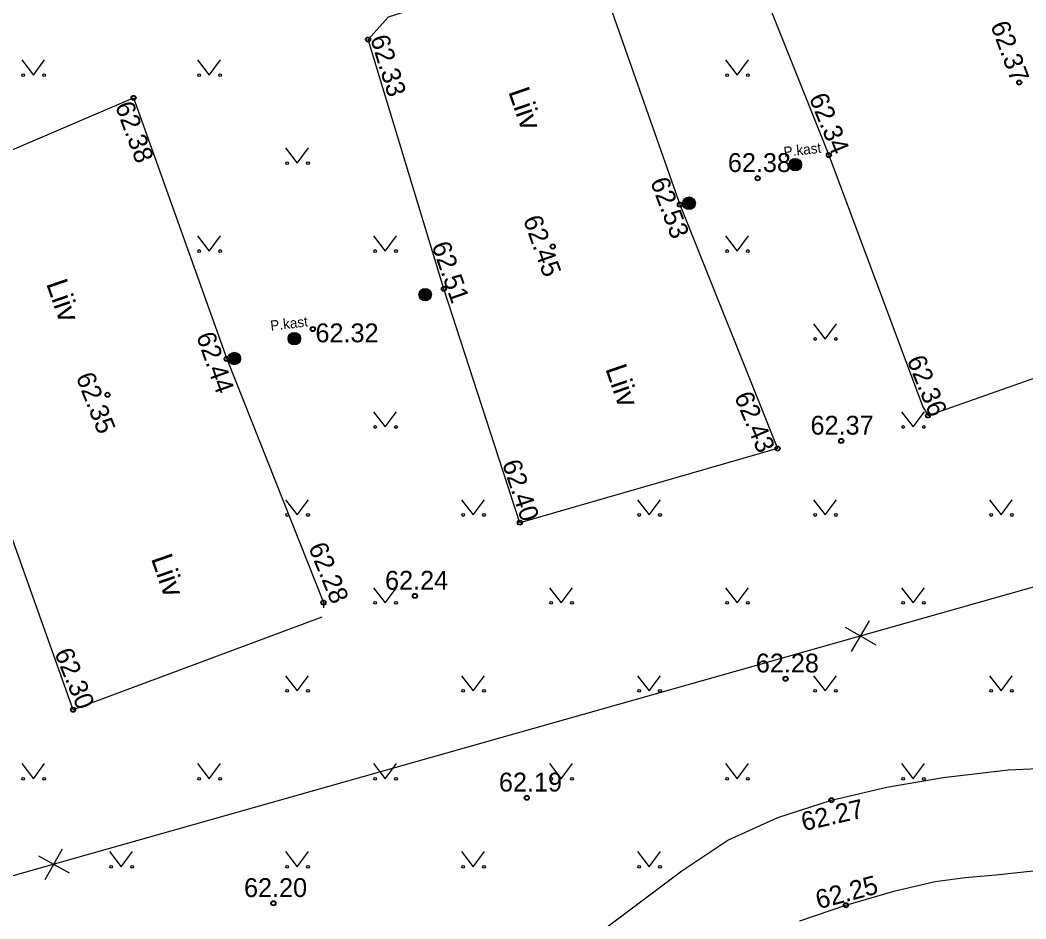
# Model space of a CAD drawing. Extents: x 635055 to 635588, y 6468300 to 6468776.
# Drawn here: x 635401.96 to 635441.97, y 6468553.45 to 6468589.21 of the extents above; entities that cross this region are included whole.
import ezdxf

# ---------------------------------------------------------------- set-up
doc = ezdxf.new("R2010")
doc.units = 0
for name, color, linetype in [('HALJASTUS', 7, 'Continuous'), ('KORGUS-EH2000', 7, 'Continuous'), ('MOOTMPUNKT', 7, 'Continuous'), ('RAJATIS', 7, 'Continuous'), ('TEE', 7, 'Continuous'), ('VTRASS', 7, 'Continuous')]:
    doc.layers.add(name, color=color, linetype=linetype)

msp = doc.modelspace()

# ---------------------------------------------------------------- linework, layer by layer
at = {"layer": 'HALJASTUS'}
for p, q in [((635402.025, 6468587.63), (635402.489, 6468587.024)), ((635402.489, 6468587.024), (635402.934, 6468587.63)), ((635409.025, 6468587.63), (635409.489, 6468587.024)), ((635409.489, 6468587.024), (635409.934, 6468587.63)), ((635430.025, 6468587.63), (635430.489, 6468587.024)), ((635430.489, 6468587.024), (635430.934, 6468587.63)), ((635412.525, 6468584.13), (635412.989, 6468583.524)), ((635412.989, 6468583.524), (635413.434, 6468584.13)), ((635409.025, 6468580.63), (635409.489, 6468580.024)), ((635409.489, 6468580.024), (635409.934, 6468580.63)), ((635416.025, 6468580.63), (635416.489, 6468580.024)), ((635416.489, 6468580.024), (635416.934, 6468580.63)), ((635430.025, 6468580.63), (635430.489, 6468580.024)), ((635430.489, 6468580.024), (635430.934, 6468580.63)), ((635433.525, 6468577.13), (635433.989, 6468576.524)), ((635433.989, 6468576.524), (635434.434, 6468577.13)), ((635416.025, 6468573.63), (635416.489, 6468573.024)), ((635416.489, 6468573.024), (635416.934, 6468573.63)), ((635437.025, 6468573.63), (635437.489, 6468573.024)), ((635437.489, 6468573.024), (635437.934, 6468573.63)), ((635412.525, 6468570.13), (635412.989, 6468569.524)), ((635412.989, 6468569.524), (635413.434, 6468570.13)), ((635419.525, 6468570.13), (635419.989, 6468569.524)), ((635419.989, 6468569.524), (635420.434, 6468570.13)), ((635426.525, 6468570.13), (635426.989, 6468569.524)), ((635426.989, 6468569.524), (635427.434, 6468570.13)), ((635433.525, 6468570.13), (635433.989, 6468569.524)), ((635433.989, 6468569.524), (635434.434, 6468570.13)), ((635440.525, 6468570.13), (635440.989, 6468569.524)), ((635440.989, 6468569.524), (635441.434, 6468570.13)), ((635416.025, 6468566.63), (635416.489, 6468566.024)), ((635416.489, 6468566.024), (635416.934, 6468566.63)), ((635423.025, 6468566.63), (635423.489, 6468566.024)), ((635423.489, 6468566.024), (635423.934, 6468566.63)), ((635430.025, 6468566.63), (635430.489, 6468566.024)), ((635430.489, 6468566.024), (635430.934, 6468566.63)), ((635437.025, 6468566.63), (635437.489, 6468566.024)), ((635437.489, 6468566.024), (635437.934, 6468566.63)), ((635412.525, 6468563.13), (635412.989, 6468562.524)), ((635412.989, 6468562.524), (635413.434, 6468563.13)), ((635419.525, 6468563.13), (635419.989, 6468562.524)), ((635419.989, 6468562.524), (635420.434, 6468563.13)), ((635426.525, 6468563.13), (635426.989, 6468562.524)), ((635426.989, 6468562.524), (635427.434, 6468563.13)), ((635433.525, 6468563.13), (635433.989, 6468562.524)), ((635433.989, 6468562.524), (635434.434, 6468563.13)), ((635440.525, 6468563.13), (635440.989, 6468562.524)), ((635440.989, 6468562.524), (635441.434, 6468563.13)), ((635402.025, 6468559.63), (635402.489, 6468559.024)), ((635402.489, 6468559.024), (635402.934, 6468559.63)), ((635409.025, 6468559.63), (635409.489, 6468559.024)), ((635409.489, 6468559.024), (635409.934, 6468559.63)), ((635416.025, 6468559.63), (635416.489, 6468559.024)), ((635416.489, 6468559.024), (635416.934, 6468559.63)), ((635423.025, 6468559.63), (635423.489, 6468559.024)), ((635423.489, 6468559.024), (635423.934, 6468559.63)), ((635430.025, 6468559.63), (635430.489, 6468559.024)), ((635430.489, 6468559.024), (635430.934, 6468559.63)), ((635437.025, 6468559.63), (635437.489, 6468559.024)), ((635437.489, 6468559.024), (635437.934, 6468559.63)), ((635405.525, 6468556.13), (635405.989, 6468555.524)), ((635405.989, 6468555.524), (635406.434, 6468556.13)), ((635412.525, 6468556.13), (635412.989, 6468555.524)), ((635412.989, 6468555.524), (635413.434, 6468556.13)), ((635419.525, 6468556.13), (635419.989, 6468555.524)), ((635419.989, 6468555.524), (635420.434, 6468556.13)), ((635426.525, 6468556.13), (635426.989, 6468555.524)), ((635426.989, 6468555.524), (635427.434, 6468556.13))]:
    msp.add_line(p, q, dxfattribs=at)
for centre in [(635402.088, 6468587.024), (635402.917, 6468587.024), (635409.088, 6468587.024), (635409.917, 6468587.024), (635430.088, 6468587.024), (635430.917, 6468587.024), (635412.588, 6468583.524), (635413.417, 6468583.524), (635409.088, 6468580.024), (635409.917, 6468580.024), (635416.088, 6468580.024), (635416.917, 6468580.024), (635430.088, 6468580.024), (635430.917, 6468580.024), (635433.588, 6468576.524), (635434.417, 6468576.524), (635416.088, 6468573.024), (635416.917, 6468573.024), (635437.088, 6468573.024), (635437.917, 6468573.024), (635412.588, 6468569.524), (635413.417, 6468569.524), (635419.588, 6468569.524), (635420.417, 6468569.524), (635426.588, 6468569.524), (635427.417, 6468569.524), (635433.588, 6468569.524), (635434.417, 6468569.524), (635440.588, 6468569.524), (635441.417, 6468569.524), (635416.088, 6468566.024), (635416.917, 6468566.024), (635423.088, 6468566.024), (635423.917, 6468566.024), (635430.088, 6468566.024), (635430.917, 6468566.024), (635437.088, 6468566.024), (635437.917, 6468566.024), (635412.588, 6468562.524), (635413.417, 6468562.524), (635419.588, 6468562.524), (635420.417, 6468562.524), (635426.588, 6468562.524), (635427.417, 6468562.524), (635433.588, 6468562.524), (635434.417, 6468562.524), (635440.588, 6468562.524), (635441.417, 6468562.524), (635402.088, 6468559.024), (635402.917, 6468559.024), (635409.088, 6468559.024), (635409.917, 6468559.024), (635416.088, 6468559.024), (635416.917, 6468559.024), (635423.088, 6468559.024), (635423.917, 6468559.024), (635430.088, 6468559.024), (635430.917, 6468559.024), (635437.088, 6468559.024), (635437.917, 6468559.024), (635405.588, 6468555.524), (635406.417, 6468555.524), (635412.588, 6468555.524), (635413.417, 6468555.524), (635419.588, 6468555.524), (635420.417, 6468555.524), (635426.588, 6468555.524), (635427.417, 6468555.524)]:
    msp.add_circle(centre, 0.055, dxfattribs=at)
at = {"layer": 'KORGUS-EH2000'}
for centre in [(635415.804, 6468588.439), (635441.708, 6468586.729), (635406.475, 6468586.118), (635434.136, 6468583.842), (635431.303, 6468582.919), (635428.209, 6468581.87), (635423.15, 6468580.203), (635418.821, 6468578.522), (635413.606, 6468576.921), (635410.18, 6468575.731), (635405.441, 6468574.305), (635438.08, 6468573.477), (635434.626, 6468572.47), (635432.097, 6468572.17), (635421.845, 6468569.217), (635417.669, 6468566.301), (635414.028, 6468566.038), (635432.414, 6468563.007), (635404.069, 6468561.776), (635422.12, 6468558.271), (635434.238, 6468558.176), (635412.038, 6468554.074), (635434.816, 6468553.999)]:
    msp.add_circle(centre, 0.1, dxfattribs=at)
at = {"layer": 'MOOTMPUNKT'}
for centre in [(635415.804, 6468588.439), (635441.708, 6468586.729), (635406.475, 6468586.118), (635434.136, 6468583.842), (635431.303, 6468582.919), (635428.209, 6468581.87), (635423.15, 6468580.203), (635418.821, 6468578.522), (635413.606, 6468576.921), (635410.18, 6468575.731), (635405.441, 6468574.305), (635438.08, 6468573.477), (635434.626, 6468572.47), (635432.097, 6468572.17), (635421.845, 6468569.217), (635417.669, 6468566.301), (635414.028, 6468566.038), (635432.414, 6468563.007), (635404.069, 6468561.776), (635422.12, 6468558.271), (635434.238, 6468558.176), (635412.038, 6468554.074), (635434.816, 6468553.999)]:
    msp.add_circle(centre, 0.075, dxfattribs=at)
at = {"layer": 'RAJATIS'}
for centre, radius in [((635432.801, 6468583.461), 0.25), ((635432.801, 6468583.461), 0.225), ((635432.801, 6468583.461), 0.2), ((635432.801, 6468583.461), 0.175), ((635432.801, 6468583.461), 0.15), ((635432.801, 6468583.461), 0.125), ((635432.801, 6468583.461), 0.1), ((635432.801, 6468583.461), 0.075), ((635432.801, 6468583.461), 0.05), ((635432.801, 6468583.461), 0.025), ((635428.574, 6468581.925), 0.25), ((635428.574, 6468581.925), 0.225), ((635428.574, 6468581.925), 0.2), ((635428.574, 6468581.925), 0.175), ((635428.574, 6468581.925), 0.15), ((635428.574, 6468581.925), 0.125), ((635428.574, 6468581.925), 0.1), ((635428.574, 6468581.925), 0.075), ((635428.574, 6468581.925), 0.05), ((635428.574, 6468581.925), 0.025), ((635418.075, 6468578.289), 0.25), ((635418.075, 6468578.289), 0.225), ((635418.075, 6468578.289), 0.2), ((635418.075, 6468578.289), 0.175), ((635418.075, 6468578.289), 0.15), ((635418.075, 6468578.289), 0.125), ((635418.075, 6468578.289), 0.1), ((635418.075, 6468578.289), 0.075), ((635418.075, 6468578.289), 0.05), ((635418.075, 6468578.289), 0.025), ((635412.873, 6468576.539), 0.25), ((635412.873, 6468576.539), 0.225), ((635412.873, 6468576.539), 0.2), ((635412.873, 6468576.539), 0.175), ((635412.873, 6468576.539), 0.15), ((635412.873, 6468576.539), 0.125), ((635412.873, 6468576.539), 0.1), ((635412.873, 6468576.539), 0.075), ((635412.873, 6468576.539), 0.05), ((635412.873, 6468576.539), 0.025), ((635410.482, 6468575.75), 0.25), ((635410.482, 6468575.75), 0.225), ((635410.482, 6468575.75), 0.2), ((635410.482, 6468575.75), 0.175), ((635410.482, 6468575.75), 0.15), ((635410.482, 6468575.75), 0.125), ((635410.482, 6468575.75), 0.1), ((635410.482, 6468575.75), 0.075), ((635410.482, 6468575.75), 0.05), ((635410.482, 6468575.75), 0.025)]:
    msp.add_circle(centre, radius, dxfattribs=at)
at = {"layer": 'TEE'}
for points in [[(635438.08, 6468573.477), (635453.578, 6468578.94), (635449.903, 6468589.348), (635444.199, 6468605.122), (635434.718, 6468601.773), (635431.539, 6468600.589), (635428.107, 6468598.948), (635434.136, 6468583.842), (635437.879, 6468573.826), (635438.08, 6468573.477)], [(635432.097, 6468572.17), (635421.845, 6468569.217), (635418.821, 6468578.522), (635415.804, 6468588.439), (635416.619, 6468589.341), (635424.679, 6468591.912), (635428.209, 6468581.87), (635432.097, 6468572.17)], [(635413.961, 6468565.457), (635404.069, 6468561.776), (635400.329, 6468572.243), (635396.595, 6468581.893), (635406.475, 6468586.118), (635410.18, 6468575.731), (635414.028, 6468566.038), (635414.034, 6468565.834)], [(635425.208, 6468553.057), (635428.283, 6468555.362), (635430.122, 6468556.585), (635432.107, 6468557.483), (635434.238, 6468558.176), (635436.441, 6468558.69), (635438.686, 6468559.081), (635441.27, 6468559.384), (635443.686, 6468559.489)], [(635432.984, 6468553.379), (635434.816, 6468553.999), (635436.772, 6468554.565), (635438.369, 6468554.943), (635439.556, 6468555.097), (635440.778, 6468555.21), (635442.258, 6468555.371)]]:
    msp.add_lwpolyline(points, dxfattribs=at)
at = {"layer": 'VTRASS'}
for p, q in [((635435.042, 6468564.098), (635435.747, 6468565.308)), ((635434.789, 6468565.056), (635435.999, 6468564.351)), ((635402.694, 6468555.967), (635403.916, 6468555.285)), ((635402.964, 6468555.015), (635403.646, 6468556.238))]:
    msp.add_line(p, q, dxfattribs=at)
msp.add_lwpolyline([(635456.894, 6468570.784), (635395.245, 6468553.346), (635379.41, 6468548.867)], dxfattribs=at)

# ---------------------------------------------------------------- texts
at = {"layer": 'KORGUS-EH2000'}
for s, rotation, p in [('62.37', 290.2336, (635440.554, 6468589.014)), ('62.33', 287.1771, (635415.882, 6468588.497)), ('62.38', 290.2397, (635405.729, 6468585.812)), ('62.34', 292.207, (635433.332, 6468586.127)), ('62.53', 290.5737, (635427.017, 6468582.797)), ('62.45', 289.7205, (635421.962, 6468581.292)), ('62.51', 289.146, (635418.322, 6468580.256)), ('62.44', 289.4238, (635408.958, 6468576.653)), ('62.36', 292.0684, (635437.225, 6468575.697)), ('62.35', 291.4302, (635404.17, 6468575.022)), ('62.43', 292.7861, (635430.357, 6468574.243)), ('62.40', 288.4195, (635421.128, 6468571.585)), ('62.28', 292.2604, (635413.417, 6468568.249)), ('62.30', 292.13, (635403.313, 6468564.047)), ('62.27', 12.8668, (635433.131, 6468556.94)), ('62.25', 14.8497, (635433.723, 6468553.834))]:
    msp.add_text(s, height=0.75, rotation=rotation, dxfattribs=at).set_placement(p)
for s, p in [('62.38', (635430.119, 6468583.169)), ('62.32', (635413.712, 6468576.394)), ('62.37', (635433.407, 6468572.72)), ('62.24', (635416.48, 6468566.551)), ('62.28', (635431.23, 6468563.257)), ('62.19', (635421.011, 6468558.521)), ('62.20', (635410.87, 6468554.324))]:
    msp.add_text(s, height=0.75, dxfattribs=at).set_placement(p)
at = {"layer": 'RAJATIS'}
for p in [(635432.363, 6468583.764), (635411.942, 6468576.853)]:
    msp.add_text('P.kast', height=0.4024, rotation=6.765, dxfattribs=at).set_placement(p)
at = {"layer": 'TEE'}
for p in [(635421.374, 6468586.368), (635402.992, 6468578.732), (635425.236, 6468575.347), (635407.162, 6468567.795)]:
    msp.add_text('Liiv', height=0.85, rotation=289.0687, dxfattribs=at).set_placement(p)

doc.saveas('drawing.dxf')
